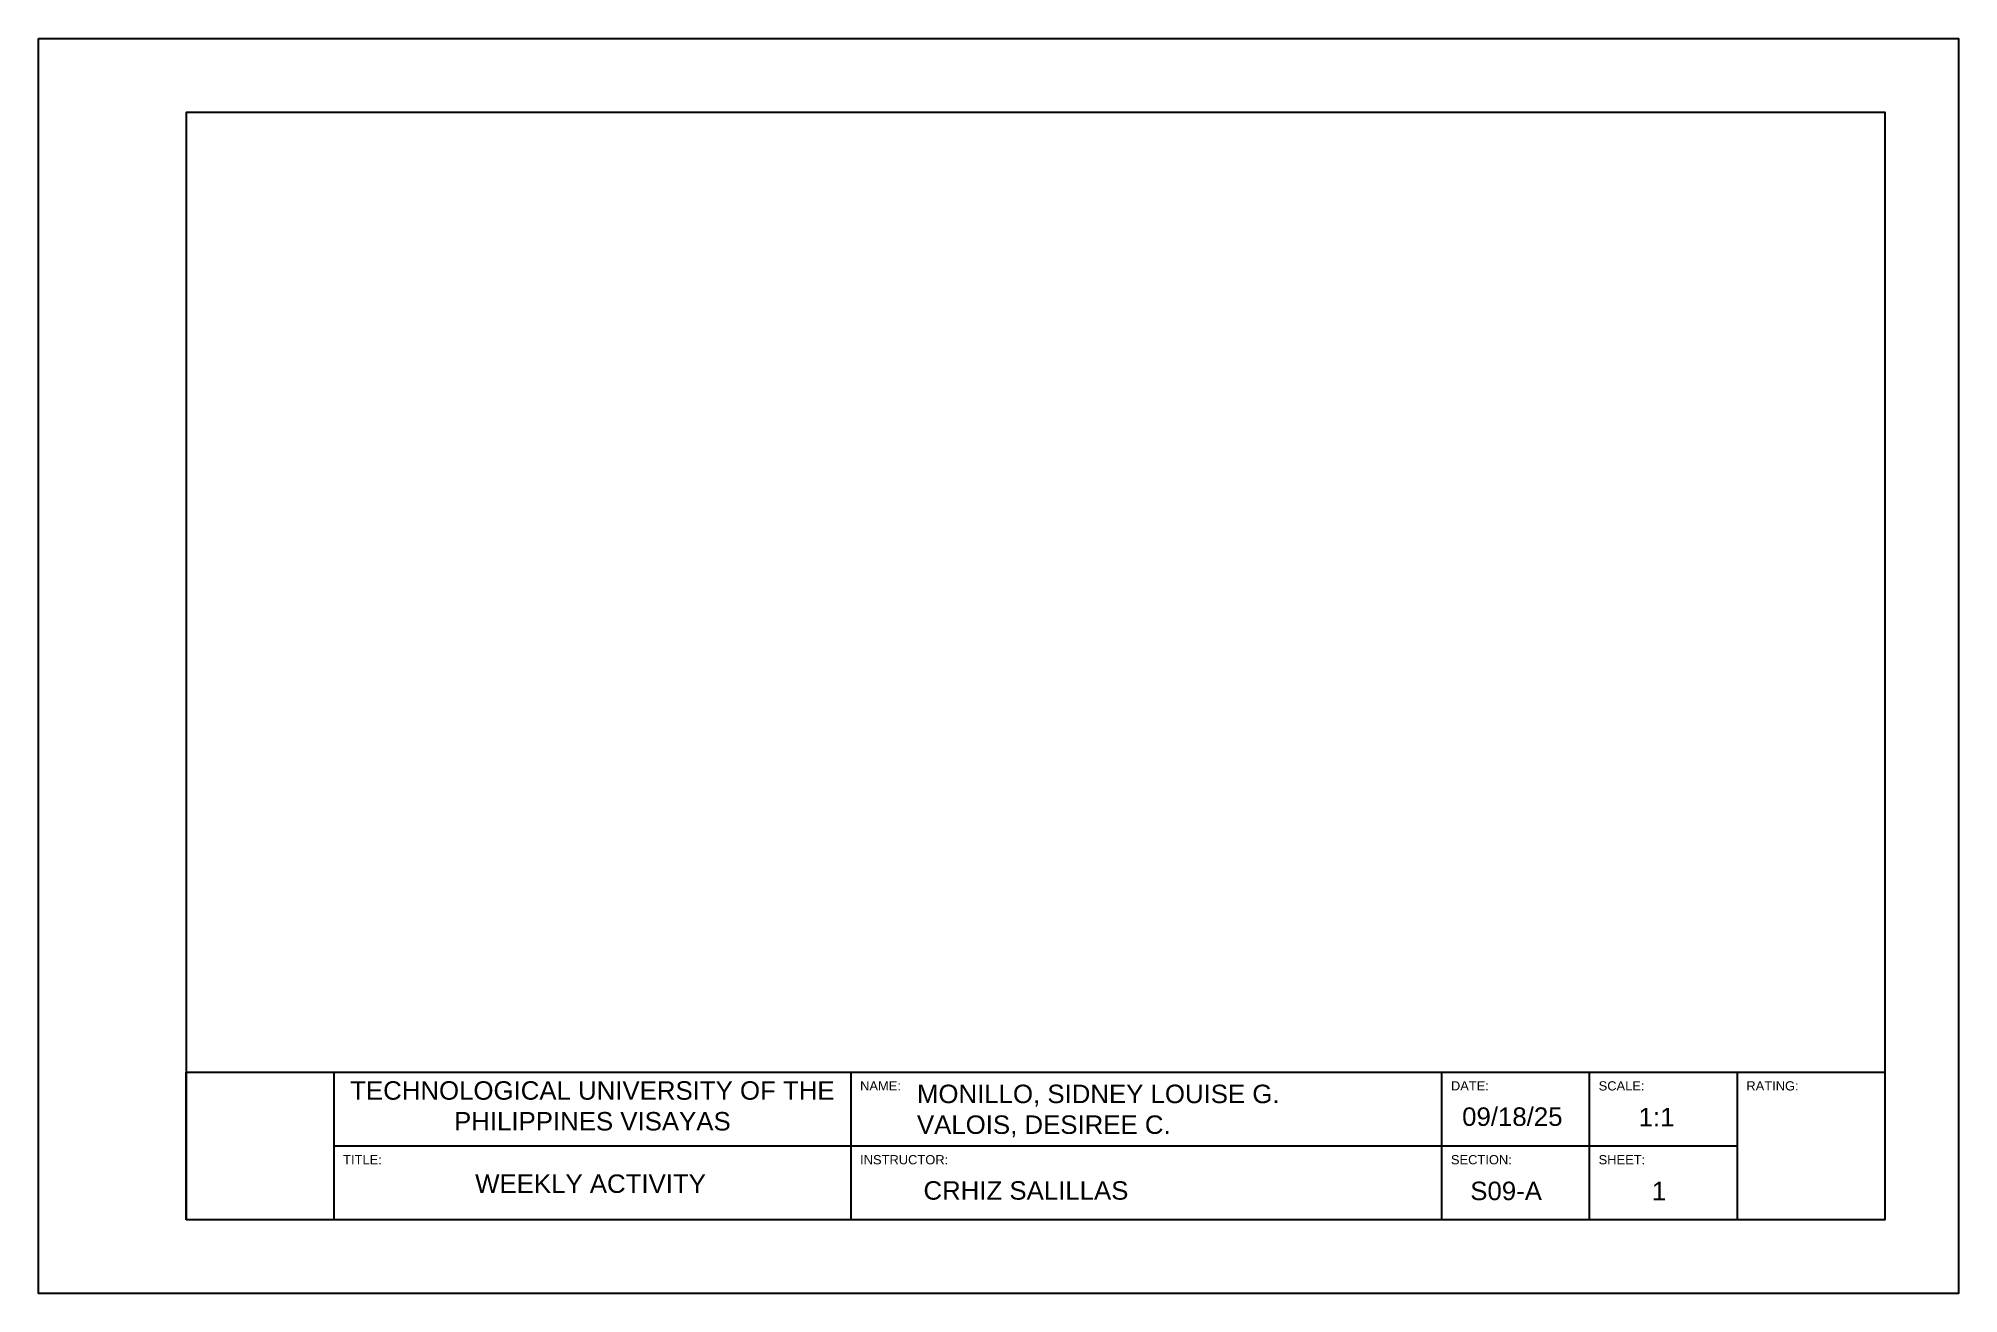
# Paper-space layout 'MONILLO_VALOIS_TITLEBLOCK' of a CAD drawing. Header units: centimetres. Extents: x -0.2 to 12.8, y -0.2 to 8.3.
import ezdxf

# ---------------------------------------------------------------- set-up
doc = ezdxf.new("R2010")
doc.units = ezdxf.units.CM
doc.layers.add('vp', color=114, linetype='Continuous')
doc.layers.get('vp').off()
doc.styles.get("Standard").update_dxf_attribs({"font": 'arial.ttf'})
picture_1 = doc.add_image_def('image1.png', size_in_pixel=(1200, 1200))

psp = doc.layouts.new('MONILLO_VALOIS_TITLEBLOCK')

# ---------------------------------------------------------------- linework, layer by layer
for p, q in [((0.75, 7.75), (0.75, 0.25)), ((0.75, 1.25), (12.25, 1.25)), ((1.75, 1.25), (1.75, 0.25)), ((5.25, 1.25), (5.25, 0.25)), ((9.25, 1.25), (9.25, 0.25)), ((10.25, 1.25), (10.25, 0.25)), ((11.25, 1.25), (11.25, 0.25)), ((1.75, 0.75), (11.25, 0.75))]:
    psp.add_line(p, q)
psp.add_lwpolyline([(-0.25, 8.25), (12.75, 8.25), (12.75, -0.25), (-0.25, -0.25)], close=True)
psp.add_lwpolyline([(0.75, 7.75), (12.25, 7.75), (12.25, 0.25), (0.75, 0.25)])

# ---------------------------------------------------------------- texts
at = {"attachment_point": 1}
for s, width, insert, char_height in [('\\pxqc;TECHNOLOGICAL UNIVERSITY OF THE PHILIPPINES VISAYAS', 3.375, (1.813, 1.188), 0.125), ('NAME:', 3.875, (5.313, 1.188), 0.0625), ('DATE:', 0.875, (9.313, 1.188), 0.0625), ('SCALE:', 0.9375, (10.313, 1.188), 0.0625), ('RATING:', 0.9375, (11.313, 1.188), 0.0625), ('MONILLO, SIDNEY LOUISE G.\\PVALOIS, DESIREE C.', 4, (5.698, 1.165), 0.125), ('09/18/25', 1, (9.389, 1.011), 0.125), ('1:1', 1, (10.584, 1.008), 0.125), ('TITLE:', 3.375, (1.813, 0.688), 0.0625), ('INSTRUCTOR:', 3.875, (5.313, 0.688), 0.0625), ('SECTION:', 0.875, (9.313, 0.688), 0.0625), ('SHEET:', 0.9375, (10.313, 0.688), 0.0625), ('WEEKLY ACTIVITY', 3.5, (2.707, 0.557), 0.125), ('^ICRHIZ SALILLAS', 4, (5.242, 0.511), 0.125), ('S09-A', 1, (9.444, 0.508), 0.125), ('1', 1, (10.673, 0.507), 0.125)]:
    psp.add_mtext_dynamic_manual_height_columns(s, width=width, gutter_width=1, heights=[0], dxfattribs=dict(at, insert=insert, char_height=char_height))

# ---------------------------------------------------------------- pictures from other files: only their frames are drawn
image = psp.add_image(picture_1, insert=(0.75, 0.25), size_in_units=(1, 1))
image.dxf.flags = 15

# ---------------------------------------------------------------- viewports
at = {"layer": 'vp'}
psp.add_viewport(center=(6.5, 4.5), size=(11.5, 6.5), view_center_point=(56.488, 58.249), view_height=8.63081, dxfattribs=at)

doc.saveas('drawing.dxf')
